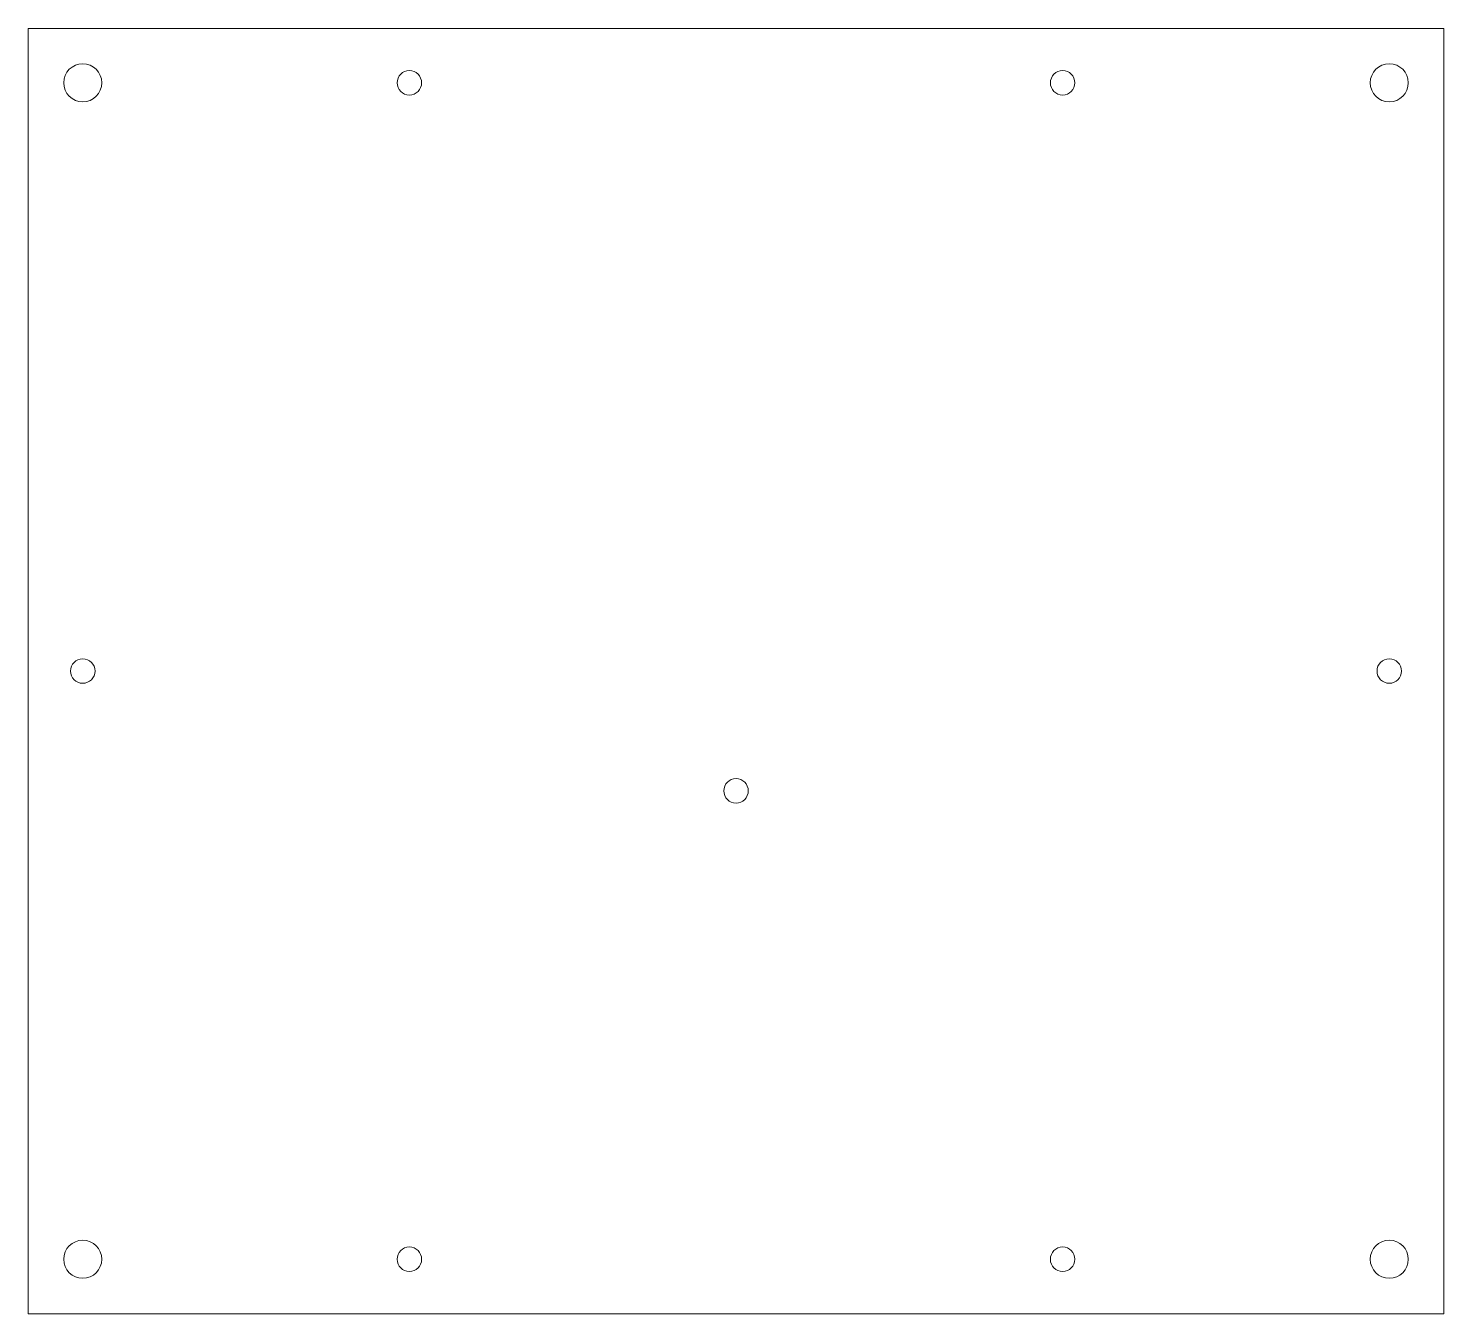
# Model space of a CAD drawing. Header units: millimetres. Extents: x 183 to 443, y 115 to 351.
import ezdxf

# ---------------------------------------------------------------- set-up
doc = ezdxf.new("R2010")
doc.units = ezdxf.units.MM

msp = doc.modelspace()

# ---------------------------------------------------------------- linework, layer by layer
at = {"color": 7, "linetype": 'Continuous', "lineweight": 15}
for p, q in [((442.92, 351.47), (182.92, 351.47)), ((182.92, 351.47), (182.92, 115.47)), ((442.92, 115.47), (442.92, 351.47)), ((182.92, 115.47), (442.92, 115.47))]:
    msp.add_line(p, q, dxfattribs=at)
for centre, radius in [((192.92, 341.47), 3.5), ((252.92, 341.47), 2.25), ((372.92, 341.47), 2.25), ((432.92, 341.47), 3.5), ((192.92, 233.47), 2.25), ((432.92, 233.47), 2.25), ((312.92, 211.47), 2.25), ((192.92, 125.47), 3.5), ((252.92, 125.47), 2.25), ((372.92, 125.47), 2.25), ((432.92, 125.47), 3.5)]:
    msp.add_circle(centre, radius, dxfattribs=at)

doc.saveas('drawing.dxf')
